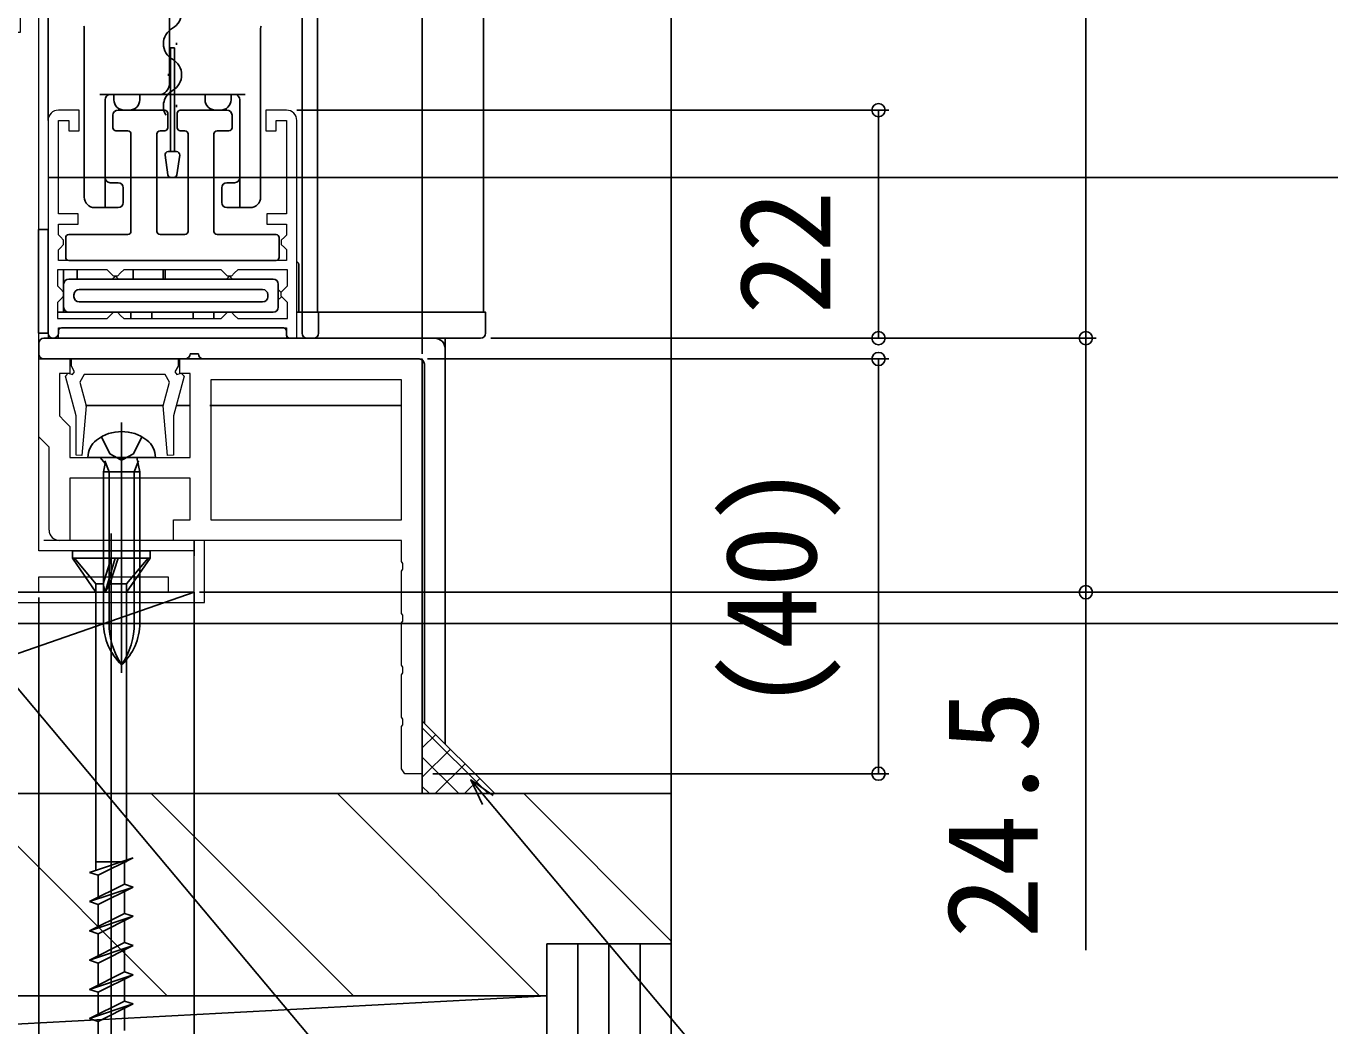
# Model space of a CAD drawing. Units: millimetres, scale not verified. Extents: x -525 to 525, y -783 to 778.
# Drawn here: x -203.4 to -77.7, y -41.6 to 54.8 of the extents above; entities that cross this region are included whole.
import ezdxf
from ezdxf.enums import TextEntityAlignment as Align

# ---------------------------------------------------------------- set-up
doc = ezdxf.new("R2010")
doc.units = ezdxf.units.MM
doc.header["$LTSCALE"] = 4
doc.layers.add('0-3_YKK_11', color=7, linetype='Continuous', lineweight=18)
doc.layers.add('0-B_YSS_KE', color=80, linetype='Continuous', lineweight=18)
for name, color, linetype in [('0-5_YKK_12', 2, 'Continuous'), ('0-6_YKK_13', 4, 'Continuous'), ('0-8_YKK_D', 6, 'Continuous'), ('0-A_YSS_K', 3, 'Continuous')]:
    doc.layers.add(name, color=color, linetype=linetype)
doc.styles.add('ＭＳ ゴシック', font='')
doc.styles.get('ＭＳ ゴシック').set_extended_font_data('MS Gothic')

msp = doc.modelspace()

# ---------------------------------------------------------------- linework, layer by layer
at = {"layer": '0-3_YKK_11'}
for p, q in [((-194.3, 26.9), (-194, 26.6)), ((-165.2, -17.3), (-166.9, -17.3))]:
    msp.add_line(p, q, dxfattribs=at)
at = {"layer": '0-3_YKK_11', "color": 211}
msp.add_lwpolyline([(-256.1, 0.2), (-202.2, 0.2), (-202.2, 1.7), (-189.7, 1.7), (-189.7, 0.2), (-187.2, 0.2), (-187.2, 4.2), (-202.2, 4.2), (-202.2, 56.2), (-204, 56.2), (-204, 54.2), (-212.2, 54.2), (-212.2, 50.9)], dxfattribs=at)
at = {"layer": '0-3_YKK_11'}
for points in [[(-178.3, 32.2), (-200.3, 32.2), (-200.3, 33.23), (-200.1, 33.43), (-199.8, 33.73), (-199.8, 34.17), (-200.1, 34.47), (-200.3, 34.67), (-200.3, 35.7), (-198.4, 35.7), (-198.4, 36.7), (-200.3, 36.7), (-200.3, 45.7), (-199.3, 45.7), (-199.3, 44.7), (-198.3, 44.7), (-198.3, 46.7), (-200.3, 46.7)], [(-178.3, 46.7), (-180.3, 46.7), (-180.3, 44.7), (-179.3, 44.7), (-179.3, 45.7), (-178.3, 45.7), (-178.3, 36.703), (-180.2, 36.703), (-180.2, 35.703), (-178.3, 35.703), (-178.3, 34.65), (-178.5, 34.45), (-178.8, 34.15), (-178.8, 33.75), (-178.5, 33.45), (-178.3, 33.25), (-178.3, 32.2)], [(-201.3, 45.7), (-201.3, 24.7), (-200.3, 24.7), (-200.3, 25.7), (-178.3, 25.7), (-178.3, 24.7), (-177.3, 24.7), (-177.3, 45.7)], [(-194, 26.6), (-184.6, 26.6), (-184.3, 26.9), (-184, 27.2), (-183.6, 27.2), (-183.3, 26.9), (-183, 26.6), (-178.2, 26.6), (-178.2, 28.15), (-178.5, 28.45), (-178.8, 28.75), (-178.8, 29.15), (-178.5, 29.45), (-178.2, 29.75), (-178.2, 31.3), (-183, 31.3), (-183.3, 31), (-183.6, 30.7), (-184, 30.7), (-184.3, 31), (-184.6, 31.3), (-194, 31.3), (-194.3, 31), (-194.6, 30.7), (-195, 30.7), (-195.3, 31), (-195.6, 31.3), (-200.4, 31.3), (-200.4, 29.75), (-200.1, 29.45), (-199.8, 29.15), (-199.8, 28.75), (-200.1, 28.45), (-200.4, 28.15), (-200.4, 26.6), (-195.6, 26.6), (-195.3, 26.9), (-195, 27.2), (-194.6, 27.2), (-194.3, 26.9)], [(-201.2, 6.2), (-201.2, 14.2), (-201.7, 14.7), (-202.2, 15.2), (-202.2, 22.7), (-199.2, 22.7), (-199.2, 21.3), (-200.2, 21.3), (-200.2, 17.2), (-199.7, 16.7), (-199.2, 16.2), (-199.2, 13.2), (-194.659, 13.2), (-194.475, 13.08), (-193.925, 13.08), (-193.742, 13.2), (-187.6, 13.2), (-187.6, 21.3), (-188.6, 21.3), (-188.6, 22.7), (-165.2, 22.7)], [(-165.2, 22.7), (-165.2, -17.3), (-165.2, 22.7)], [(-166.9, -17.3), (-167.08, -17.025), (-167.2, -16.842), (-167.2, -12.758), (-167.08, -12.575), (-167.08, -12.025), (-167.2, -11.842), (-167.2, -7.758), (-167.08, -7.575), (-167.08, -7.025), (-167.2, -6.842), (-167.2, -2.758), (-167.08, -2.575), (-167.08, -2.025), (-167.2, -1.842), (-167.2, 2.242), (-167.08, 2.425), (-167.08, 2.975), (-167.2, 3.158), (-167.2, 5.2), (-189.2, 5.2), (-189.2, 7.2), (-187.6, 7.2), (-187.6, 11.2), (-199.2, 11.2), (-199.2, 5.2), (-200.2, 5.2)]]:
    msp.add_lwpolyline(points, dxfattribs=at)
for points in [[(-199.05, 22.7), (-188.75, 22.7), (-188.75, 22), (-189.059, 21.465), (-188.87, 21.215), (-188.451, 21.322), (-188.178, 21.046), (-189.2, 17.228), (-189.2, 13.413), (-189.774, 13.388), (-190.192, 18.164), (-189.572, 20.477), (-189.99, 21.2), (-197.811, 21.2), (-198.229, 20.477), (-197.609, 18.164), (-198.027, 13.388), (-198.6, 13.413), (-198.6, 17.228), (-199.623, 21.046), (-199.35, 21.322), (-198.931, 21.215), (-198.742, 21.465), (-199.05, 22)], [(-167.2, 20.7), (-185.6, 20.7), (-185.6, 7.2), (-167.2, 7.2)]]:
    msp.add_lwpolyline(points, close=True, dxfattribs=at)
for centre, start, end in [((-200.3, 45.7), 90.00001, 179.99999), ((-178.3, 45.7), 0.00001, 89.99999), ((-200.2, 6.2), 180.00001, 269.99999)]:
    msp.add_arc(centre, 1, start, end, dxfattribs=at)
at = {"layer": '0-5_YKK_12'}
for p, q in [((-201.3, 173.7), (-201.3, 45.7)), ((-176.8, 27.2), (-176.8, 173.7)), ((-175.3, 27.2), (-175.3, 173.7)), ((-159.3, 27.2), (-159.3, 173.7)), ((-188.917, 52.999), (-188.917, 53.199)), ((-189.674, 49.998), (-189.674, 50.198)), ((-188.91, 46.999), (-188.91, 47.199)), ((-159.3, 27.2), (-177.3, 27.2)), ((-187.2, 5.2), (-187.2, 3.7)), ((-187.2, 5.2), (-187.2, 3.7))]:
    msp.add_line(p, q, dxfattribs=at)
for centre, start, end in [((-190.139, 56.098), 299.26649, 60.8614), ((-188.459, 53.1), 119.26649, 240.8614), ((-190.132, 50.098), 299.26649, 60.8614), ((-188.452, 47.1), 119.26649, 211.57855)]:
    msp.add_arc(centre, 1.718, start, end, dxfattribs=at)
at = {"layer": '0-6_YKK_13'}
for p, q in [((-189.6, 49.2), (-189.6, 59.7)), ((-197.8, 54.582), (-197.8, 38.3)), ((-180.8, 54.582), (-180.8, 38.3)), ((-189.1, 42.7), (-189.1, 52.7)), ((-196.3, 48.2), (-182.3, 48.2)), ((-194.95, 47.7), (-194.95, 48.2)), ((-192.45, 47.7), (-192.45, 48.2)), ((-186.15, 47.7), (-186.15, 48.2)), ((-183.65, 47.7), (-183.65, 48.2)), ((-195.8, 47.7), (-195.8, 37.3)), ((-194.55, 46.7), (-190.05, 46.7)), ((-193.95, 46.7), (-193.45, 46.7)), ((-188.55, 46.7), (-184.05, 46.7)), ((-185.15, 46.7), (-184.65, 46.7)), ((-182.8, 47.7), (-182.8, 37.3)), ((-195.05, 45), (-195.05, 46.2)), ((-189.75, 46.4), (-189.75, 45)), ((-188.85, 45), (-188.85, 46.4)), ((-183.55, 46.2), (-183.55, 45)), ((-193.6, 44.7), (-194.75, 44.7)), ((-193.3, 35), (-193.3, 44.4)), ((-190.8, 44.4), (-190.8, 35)), ((-190.05, 44.7), (-190.5, 44.7)), ((-188.1, 44.7), (-188.55, 44.7)), ((-187.8, 35), (-187.8, 44.4)), ((-185.3, 44.4), (-185.3, 35)), ((-183.85, 44.7), (-185, 44.7)), ((-190.002, 42.358), (-189.735, 40.458)), ((-189.705, 42.7), (-188.896, 42.7)), ((-188.598, 42.358), (-188.865, 40.458)), ((-195.3, 39.7), (-194.55, 39.7)), ((-194.05, 37.8), (-194.05, 39.2)), ((-189.438, 40.2), (-189.163, 40.2)), ((-184.55, 39.2), (-184.55, 37.8)), ((-183.3, 39.7), (-184.05, 39.7)), ((-194.55, 37.3), (-196.8, 37.3)), ((-184.05, 37.3), (-181.8, 37.3)), ((-199.6, 32.5), (-199.6, 34.4)), ((-199.3, 34.7), (-193.6, 34.7)), ((-190.5, 34.7), (-188.1, 34.7)), ((-185, 34.7), (-179.3, 34.7)), ((-179, 34.4), (-179, 32.5)), ((-179.3, 32.2), (-199.3, 32.2)), ((-177.1, 31.7), (-177.1, 27.2)), ((-199.8, 27.2), (-199.8, 31.3)), ((-199.3, 30.4), (-179.6, 30.4)), ((-198.5, 31.3), (-198.5, 30.4)), ((-194.8, 30.7), (-195.1, 30.4)), ((-194.5, 30.4), (-194.8, 30.7)), ((-193.1, 30.4), (-193.1, 31.3)), ((-190.2, 30.4), (-190.2, 31.3)), ((-190, 31.3), (-190, 30.4)), ((-180.6, 29.4), (-198.3, 29.4)), ((-179.1, 29.9), (-179.1, 27.7)), ((-179.1, 29.4), (-178.8, 29.1)), ((-198.8, 28.9), (-198.8, 28.7)), ((-198.3, 28.2), (-180.6, 28.2)), ((-180.1, 28.7), (-180.1, 28.9)), ((-178.797, 28.704), (-179.1, 28.4)), ((-201.3, 27.2), (-201.3, 25.2)), ((-200.4, 27.2), (-179.6, 27.2)), ((-193.3, 26.6), (-193.3, 27.2)), ((-191.3, 27.2), (-191.3, 26.6)), ((-187.3, 26.6), (-187.3, 27.2)), ((-185.3, 27.2), (-185.3, 26.6)), ((-176.8, 25.2), (-176.8, 27.2)), ((-200.3, 25.4), (-200.3, 25.2)), ((-200, 25.7), (-178.6, 25.7)), ((-185.3, 25.7), (-193.3, 25.7)), ((-187.3, 25.7), (-191.3, 25.7)), ((-178.3, 25.4), (-178.3, 25)), ((-202.2, 23.7), (-202.2, 24.2)), ((-201.7, 24.7), (-164, 24.7)), ((-178, 24.7), (-175.7, 24.7)), ((-175.7, 24.7), (-159.6, 24.7)), ((-163, 23.7), (-163, 24.7)), ((-202.2, 23.2), (-202.2, 23.7)), ((-188.1, 22.7), (-201.7, 22.7)), ((-186.3, 22.7), (-188.1, 22.7)), ((-186.8, 23.2), (-187.6, 23.2)), ((-165.5, 22.7), (-186.3, 22.7)), ((-163, 23.7), (-163, -14.422)), ((-165, -12.422), (-165, 22.2)), ((-190.18, 18.2), (-197.7, 18.2)), ((-187.6, 18.2), (-188.94, 18.2)), ((-167.2, 18.2), (-185.7, 18.2)), ((-194.2, -7.578), (-194.2, 16.575)), ((-195.789, 12.604), (-196.28, 13.2)), ((-195.946, 11.8), (-195.789, 12.604)), ((-195.2, 5.868), (-195.2, -71.272)), ((-191.45, 4.2), (-198.95, 4.2)), ((-198.95, 4.2), (-198.95, 3.5)), ((-191.45, 4.2), (-191.45, 3.5)), ((-191.45, 3.5), (-198.95, 3.5)), ((-198.95, 3.5), (-196.675, 0.2)), ((-196.675, 1.027), (-198.75, 3.5)), ((-195.978, 1.027), (-195.2, 3.5)), ((-194.829, 3.5), (-195.782, 0.2)), ((-195.328, 1.027), (-194.55, 3.5)), ((-193.725, 1.027), (-191.65, 3.5)), ((-191.45, 3.5), (-193.725, 0.2)), ((-196.675, -26.61), (-196.675, 1.027)), ((-195.978, 1.027), (-196.675, 1.027)), ((-195.978, 1.027), (-195.782, 0.2)), ((-195.328, 1.027), (-195.782, 0.2)), ((-193.725, 1.027), (-195.337, 1.027)), ((-193.725, -25.62), (-193.725, 1.027)), ((-197.3, -26.82), (-193.1, -25.41)), ((-193.725, -25.8), (-196.65, -25.8)), ((-196.475, -27.097), (-193.1, -25.41)), ((-193.925, -25.822), (-193.925, -27.953)), ((-193.725, -25.722), (-193.725, -25.8)), ((-197.3, -26.82), (-196.475, -27.097)), ((-196.475, -27.097), (-196.475, -29.228)), ((-193.925, -27.953), (-197.3, -29.64)), ((-197.3, -29.64), (-193.1, -28.23)), ((-196.475, -29.917), (-193.1, -28.23)), ((-193.1, -28.23), (-193.925, -27.953)), ((-193.925, -28.642), (-193.925, -30.773)), ((-197.3, -29.64), (-196.475, -29.917)), ((-196.475, -29.917), (-196.475, -32.048)), ((-196.475, -32.737), (-193.1, -31.05)), ((-193.1, -31.05), (-193.925, -30.773)), ((-197.3, -32.46), (-196.475, -32.737)), ((-193.925, -31.462), (-193.925, -33.593)), ((-196.475, -32.737), (-196.475, -34.868)), ((-196.475, -35.557), (-193.1, -33.87)), ((-193.1, -33.87), (-193.925, -33.593)), ((-193.925, -34.282), (-193.925, -36.413)), ((-197.3, -35.28), (-196.475, -35.557)), ((-196.475, -35.557), (-196.475, -37.688)), ((-193.1, -36.69), (-193.925, -36.413)), ((-196.475, -38.377), (-193.1, -36.69)), ((-193.925, -37.102), (-193.925, -39.233)), ((-197.3, -38.1), (-196.475, -38.377)), ((-196.475, -38.377), (-196.475, -40.508)), ((-196.475, -41.197), (-193.1, -39.51)), ((-193.1, -39.51), (-193.925, -39.233)), ((-193.925, -39.922), (-193.925, -42.053)), ((-197.3, -40.92), (-196.475, -41.197)), ((-196.475, -41.197), (-196.475, -43.328))]:
    msp.add_line(p, q, dxfattribs=at)
for points in [[(-189.1, 52.7), (-189.5, 52.7), (-189.5, 42.7)], [(-183.5, 30.4), (-183.8, 30.7), (-184.1, 30.4)], [(-199.8, 29.9), (-199.8, 27.7), (-199.8, 29.9)], [(-175.2, 25.2), (-175.2, 27.2), (-177.1, 27.2)], [(-175.2, 27.2), (-159.1, 27.2), (-159.1, 25.2)], [(-192.25, 15.192), (-193.055, 13.564), (-194.2, 12.955), (-195.345, 13.564), (-196.15, 15.192)], [(-192.121, 13.2), (-196.28, 13.2), (-197.45, 13.2)], [(-195.811, 12.872), (-195.418, 11.8), (-195.418, -2.775)], [(-192.983, -2.775), (-192.983, 11.8), (-192.59, 12.872)], [(-190.95, 13.2), (-192.728, 13.2), (-192.454, 11.8), (-192.454, -2.775)], [(-195.946, -2.775), (-195.946, 11.8), (-192.454, 11.8)], [(-193.925, -30.773), (-197.3, -32.46), (-193.1, -31.05)], [(-193.925, -33.593), (-197.3, -35.28), (-193.1, -33.87)], [(-193.925, -36.413), (-197.3, -38.1), (-193.1, -36.69)], [(-193.925, -39.233), (-197.3, -40.92), (-193.1, -39.51)]]:
    msp.add_lwpolyline(points, dxfattribs=at)
msp.add_lwpolyline([(-201.3, 25.2), (-202.22, 25.2), (-202.22, 35.2), (-201.3, 35.2)], close=True, dxfattribs=at)
for centre, radius, start, end in [((-198.3, 54.582), 0.5, 360, 26.56505), ((-180.3, 54.582), 0.5, 153.43495, 180), ((-190.6, 49.2), 1, 270, 0), ((-195.3, 47.7), 0.5, 90, 180), ((-183.3, 47.7), 0.5, 0, 90), ((-194.55, 46.2), 0.5, 90, 180), ((-193.95, 47.7), 1, 180, 270), ((-193.45, 47.7), 1, 270, 0), ((-190.05, 46.4), 0.3, 360, 90), ((-188.55, 46.4), 0.3, 90, 180), ((-185.15, 47.7), 1, 180, 270), ((-184.65, 47.7), 1, 270, 0), ((-184.05, 46.2), 0.5, 0, 90), ((-194.75, 45), 0.3, 180, 270), ((-193.6, 44.4), 0.3, 360, 90), ((-190.5, 44.4), 0.3, 90, 180), ((-190.05, 45), 0.3, 270, 360), ((-188.55, 45), 0.3, 180, 270), ((-188.1, 44.4), 0.3, 0, 90), ((-185, 44.4), 0.3, 90, 180), ((-183.85, 45), 0.3, 270, 0), ((-189.705, 42.4), 0.3, 90, 188), ((-188.896, 42.4), 0.3, 352, 90), ((-189.438, 40.5), 0.3, 188, 270), ((-189.163, 40.5), 0.3, 270, 352), ((-195.3, 40.2), 0.5, 180, 270), ((-194.55, 39.2), 0.5, 0, 90), ((-184.05, 39.2), 0.5, 90, 180), ((-183.3, 40.2), 0.5, 270, 0), ((-196.8, 38.3), 1, 180, 270), ((-194.55, 37.8), 0.5, 270, 360), ((-184.05, 37.8), 0.5, 180, 270), ((-181.8, 38.3), 1, 270, 0), ((-199.3, 34.4), 0.3, 90, 180), ((-193.6, 35), 0.3, 270, 360), ((-190.5, 35), 0.3, 180, 270), ((-188.1, 35), 0.3, 270, 0), ((-185, 35), 0.3, 180, 270), ((-179.3, 34.4), 0.3, 0, 90), ((-199.3, 32.5), 0.3, 180, 270), ((-179.3, 32.5), 0.3, 270, 0), ((-177.6, 31.7), 0.5, 0, 53.1301), ((-199.3, 29.9), 0.5, 90, 180), ((-179.6, 29.9), 0.5, 0, 90), ((-198.3, 28.9), 0.5, 90, 180), ((-180.6, 28.9), 0.5, 0, 90), ((-199.3, 27.7), 0.5, 180, 270), ((-198.3, 28.7), 0.5, 180, 270), ((-180.6, 28.7), 0.5, 270, 0), ((-179.6, 27.7), 0.5, 270, 0), ((-200.8, 25.2), 0.5, 180, 270), ((-200.8, 25.2), 0.5, 270, 0), ((-200, 25.4), 0.3, 90, 180), ((-178.6, 25.4), 0.3, 0, 90), ((-176.3, 25.2), 0.5, 180, 270), ((-175.7, 25.2), 0.5, 270, 0), ((-159.6, 25.2), 0.5, 270, 0), ((-201.7, 24.2), 0.5, 90, 180), ((-178, 25), 0.3, 180, 270), ((-164, 23.7), 1, 0, 90), ((-201.7, 23.2), 0.5, 180, 270), ((-188.1, 23.2), 0.5, 270, 0), ((-186.3, 23.2), 0.5, 180, 270), ((-165.5, 22.2), 0.5, 0, 90), ((-194.2, 11.7), 4, 52.75221, 127.24778), ((-195.35, 13.212), 2.1, 127.24778, 180.33965), ((-193.051, 13.212), 2.1, 359.66348, 52.75112), ((-190.433, -2.775), 5.513, 180, 226.89534), ((-188.155, -2.775), 7.263, 180, 213.65772), ((-197.968, -2.775), 5.513, 313.10465, 359.99998), ((-200.246, -2.775), 7.263, 326.34232, 359.99998)]:
    msp.add_arc(centre, radius, start, end, dxfattribs=at)
at = {"layer": '0-8_YKK_D'}
for p, q in [((-101.2, 309.7), (-101.2, 24.7)), ((-165.2, 23.2), (-165.2, 109.2)), ((-177.3, 46.7), (-120.2, 46.7)), ((-121.2, 24.7), (-121.2, 46.7)), ((-201.2, 40.2), (-20.2, 40.2)), ((-201.2, 40.2), (-40.2, 40.2)), ((-200.3, 40.2), (-20.2, 40.2)), ((-158.6, 24.7), (-100.2, 24.7)), ((-158.6, 24.7), (-100.2, 24.7)), ((-158.6, 24.7), (-120.2, 24.7)), ((-164.7, 22.7), (-120.2, 22.7)), ((-121.2, 22.7), (-121.2, -17.3)), ((-186.7, 0.2), (-20.2, 0.2)), ((-186.7, 0.2), (39.8, 0.2)), ((-186.7, 0.2), (19.8, 0.2)), ((-186.7, 0.2), (-0.2, 0.2)), ((-186.7, 0.2), (39.8, 0.2)), ((-186.7, 0.2), (-100.2, 0.2)), ((-202.2, -0.3), (-202.2, -108.722)), ((-202.2, -0.3), (-202.2, -108.722)), ((-187.2, -0.3), (-187.2, -108.722)), ((-242.7, -2.8), (39.8, -2.8)), ((-164.2, -17.3), (-120.2, -17.3))]:
    msp.add_line(p, q, dxfattribs=at)
for points in [[(-101.2, 24.7), (-101.2, 0.2), (-101.2, -34.305)], [(-211.187, -0.8), (-209.548, -2.753), (-122.835, -106.094), (-67.649, -106.094)], [(-159.398, -20.277), (-160.514, -17.884), (-158.351, -19.399)], [(-160.514, -17.884), (-158.875, -19.838), (-117.01, -69.729), (-29.415, -69.729)]]:
    msp.add_lwpolyline(points, dxfattribs=at)
for centre in [(-121.2, 46.7), (-121.2, 24.7), (-101.2, 24.7), (-101.2, 24.7), (-121.2, 22.7), (-101.2, 0.2), (-121.2, -17.3)]:
    msp.add_circle(centre, 0.637, dxfattribs=at)
at = {"layer": '0-A_YSS_K'}
for p, q in [((-141.2, -19.222), (-141.2, 173.7)), ((-187.2, 0.2), (-243.2, -19.222)), ((-158.858, -19.222), (-165.2, -12.88)), ((-165.2, -14.816), (-163.904, -13.519)), ((-165.2, -17.645), (-162.489, -14.933)), ((-161.686, -19.222), (-165.2, -15.708)), ((-163.95, -19.222), (-161.075, -16.348)), ((-164.515, -19.222), (-165.2, -18.536)), ((-161.121, -19.222), (-159.661, -17.762)), ((-243.2, -19.222), (-141.2, -19.222)), ((-141.2, -19.222), (-243.2, -19.222)), ((-141.2, -19.222), (-242.2, -19.222)), ((-189.805, -38.722), (-209.305, -19.222)), ((-171.844, -38.722), (-191.344, -19.222)), ((-153.884, -38.722), (-173.384, -19.222)), ((-158.293, -19.222), (-158.247, -19.176)), ((-141.2, -33.445), (-155.423, -19.222)), ((-141.2, -33.722), (-141.2, -19.222)), ((-153.201, -138.265), (-153.201, -33.722)), ((-153.201, -33.722), (-141.201, -33.722)), ((-150.201, -138.265), (-150.201, -33.722)), ((-147.201, -138.265), (-147.201, -33.722)), ((-144.201, -138.265), (-144.201, -33.722)), ((-141.201, -138.265), (-141.201, -33.722)), ((-153.2, -38.722), (-228.2, -42.722))]:
    msp.add_line(p, q, dxfattribs=at)
for points in [[(-243.2, 0.2), (-187.2, 0.2), (-187.2, -19.222), (-243.2, -19.222)], [(-165.2, -19.222), (-165.2, -12.222), (-158.2, -19.222)], [(-228.2, -42.722), (-153.2, -42.722), (-153.2, -38.722), (-228.2, -38.722)]]:
    msp.add_lwpolyline(points, close=True, dxfattribs=at)
at = {"layer": '0-B_YSS_KE'}
msp.add_line((-248.5, -0.8), (-186.2, -0.8), dxfattribs=at)
msp.add_lwpolyline([(-186.2, -0.8), (-186.2, 5.2), (-201.7, 5.2)], dxfattribs=at)

# ---------------------------------------------------------------- texts
at = {"layer": '0-8_YKK_D', "style": 'ＭＳ ゴシック'}
for s, p in [('22', (-123.2, 26.973)), ('(40)', (-124.564, -11.311)), ('24.5', (-103.2, -33.191))]:
    msp.add_text(s, height=8.798, rotation=90, dxfattribs=at).set_placement(p, align=Align.BOTTOM_LEFT)

doc.saveas('drawing.dxf')
